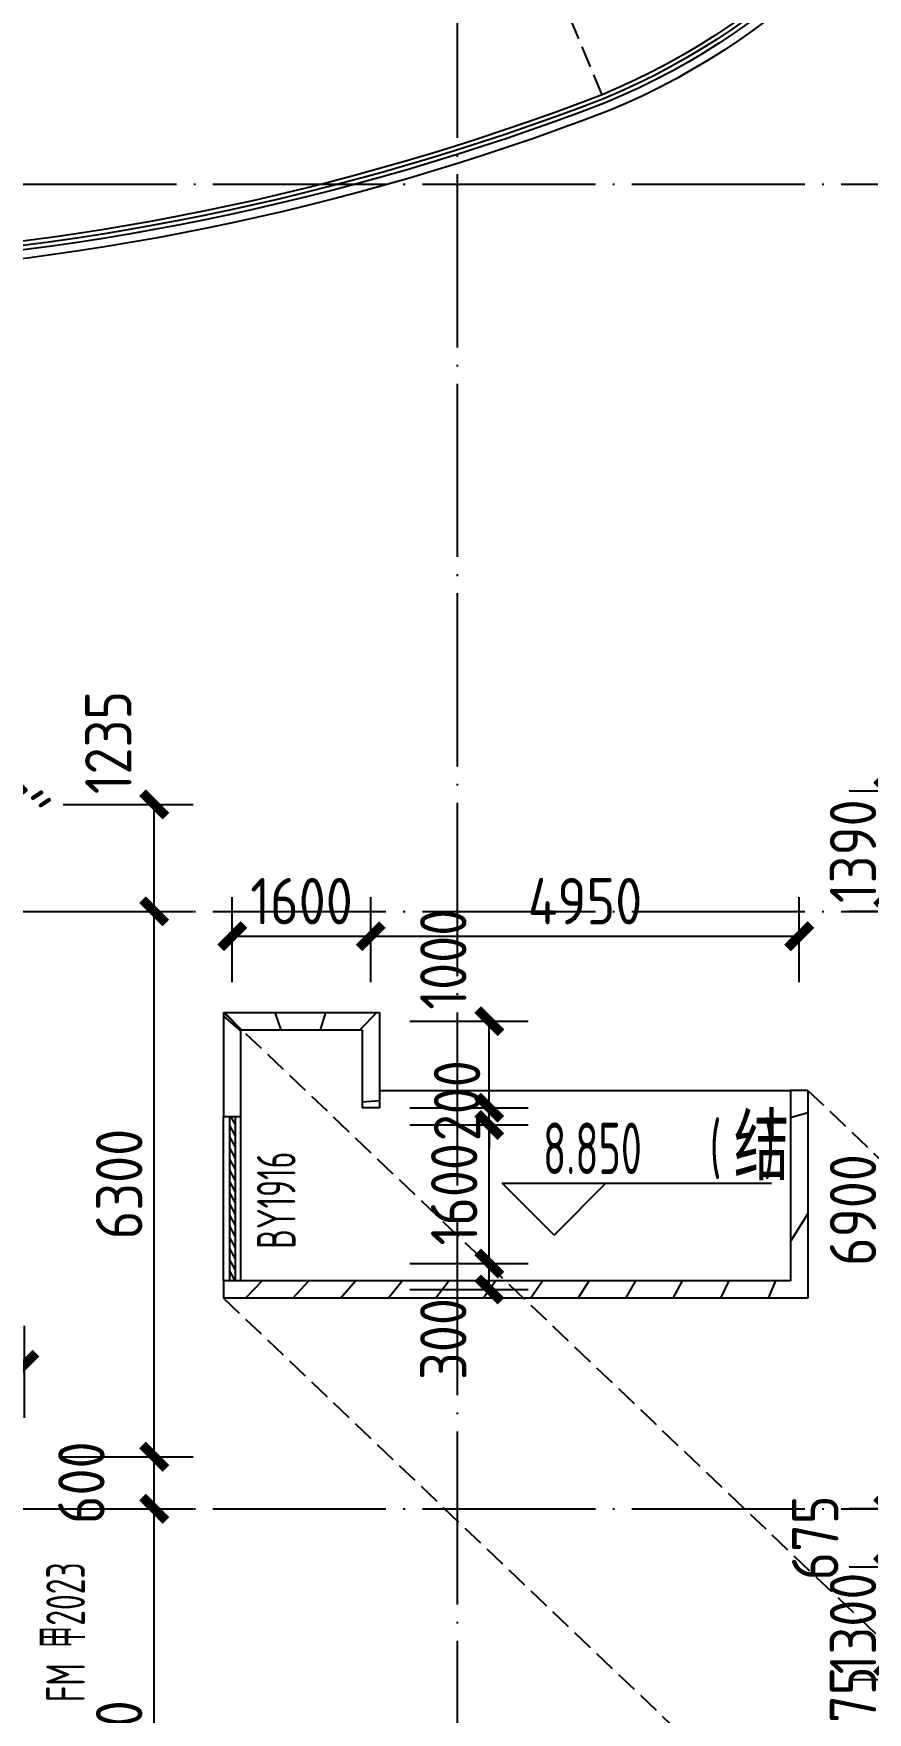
# Model space of a CAD drawing. Header units: inches. Extents: x 0 to 1813292486, y 0 to 3473589894.
# Drawn here: x 600568992 to 600578627, y 3473218165 to 3473237557 of the extents above; entities that cross this region are included whole.
import ezdxf

# ---------------------------------------------------------------- set-up
doc = ezdxf.new("R2010")
doc.units = ezdxf.units.IN
doc.header["$LTSCALE"] = 1000
doc.header["$MEASUREMENT"] = 0
for name, pattern in [('AX-MALL-GIRD-200$0$DOTE', [2.4200000000000004, 2, -0.2, 0.02, -0.2]), ('AX-MALL-WALL-P02-QT$0$DASH', [0.35, 0.25, -0.1]), ('AX-MALL-ZTKD-P02$0$DASH', [0.35, 0.25, -0.1])]:
    doc.linetypes.add(name, pattern=pattern)
for name, color, linetype in [('A-Anno-Note', 241, 'Continuous'), ('AX-MALL-DIM-P02$0$A-Anno-Dims', 3, 'Continuous'), ('AX-MALL-DIM-P02$0$A-Detl-Thin', 131, 'Continuous'), ('AX-MALL-GIRD-200$0$A-Grid', 222, 'AX-MALL-GIRD-200$0$DOTE'), ('AX-MALL-P02-200$0$A-Anno-Note', 241, 'Continuous'), ('AX-MALL-WALL-P02$0$A-Anno-Note', 241, 'Continuous'), ('AX-MALL-WALL-P02-QT$0$A-Detl-Patt', 8, 'Continuous'), ('AX-MALL-WALL-P02-QT$0$A-Detl-Thin', 131, 'Continuous'), ('AX-MALL-WALL-P02-QT$0$A-Hdrl', 31, 'Continuous'), ('AX-MALL-WALL-P02-QT$0$A-Wall', 2, 'Continuous'), ('AX-MALL-WALL-P02-QT$0$A-Wall-Patt', 13, 'Continuous'), ('AX-MALL-WALL-P02-QT$0$A-Wind', 4, 'Continuous'), ('AX-MALL-WORD-P02$0$A-Anno-Levl', 201, 'Continuous'), ('AX-MALL-WORD-P02$0$A-Anno-Note', 241, 'Continuous'), ('AX-MALL-WORD-P02$0$A-Wind-Iden', 11, 'Continuous'), ('AX-MALL-ZTKD-P02$0$A-Anno-Note', 241, 'Continuous'), ('AX-MALL-ZTKD-P02$0$A-Detl-Patt', 8, 'Continuous'), ('AX-MALL-ZTKD-P02$0$A-Detl-Thin', 131, 'Continuous')]:
    doc.layers.add(name, color=color, linetype=linetype)
doc.styles.add('AX-MALL-DIM-P02$0$_TCH_DIM_T3', font='gbenor.shx')
doc.styles.add('AX-MALL-WORD-P02$0$_TCH_DIM', font='gbenor.shx')
doc.styles.add('AX-MALL-WORD-P02$0$_TCH_WINDOW', font='gbenor.shx', dxfattribs={"bigfont": 'gbcbig.shx'})
doc.dimstyles.new('AX-MALL-DIM-P02$0$_TCH_ARCH&&180', dxfattribs={"dimtxt": 535.5, "dimasz": 270, "dimexe": 450, "dimexo": 450, "dimgap": 137.25, "dimtad": 1, "dimdec": 0, "dimzin": 0, "dimdsep": 46, "dimtxsty": 'AX-MALL-DIM-P02$0$_TCH_DIM_T3', "dimblk": 'AX-MALL-DIM-P02$0$_ArchTick', "dimcen": 0.09, "dimclrt": 7, "dimazin": 2, "dimtfac": 1, "dimtdec": 0, "dimtix": 1, "dimtmove": 2, "dimatfit": 3, "dimfxl": 500, "dimtolj": 1, "dimtzin": 0, "dimarcsym": 0})
doc.dimstyles.new('AX-MALL-DIM-P02$0$_TCH_ARROW&&180', dxfattribs={"dimtxt": 535.5, "dimasz": 540, "dimexe": 450, "dimexo": 450, "dimgap": 137.25, "dimtad": 1, "dimdec": 0, "dimzin": 0, "dimdsep": 46, "dimtxsty": 'AX-MALL-DIM-P02$0$_TCH_DIM_T3', "dimcen": 0.09, "dimclrt": 7, "dimaunit": 1, "dimadec": 3, "dimazin": 2, "dimtfac": 1, "dimtdec": 0, "dimtix": 1, "dimtmove": 2, "dimatfit": 3, "dimfxl": 500, "dimtolj": 1, "dimtzin": 0, "dimarcsym": 0})
pattern_1 = [(45, (0, 359.0227), (-353.55353201463, 353.55353201463), [])]

# ---------------------------------------------------------------- blocks, each defined once
blk = doc.blocks.new('AX-MALL-WORD-P02')
at = {"layer": 'AX-MALL-WORD-P02$0$A-Anno-Levl'}
for p, q in [((600382619.7284915, 3473084461.911799), (600382266.9313023, 3473085233.620386)), ((600382266.9313023, 3473085233.620386), (600385184.8025129, 3473084146.627742)), ((600382619.7284915, 3473084461.911799), (600383391.4370787, 3473084814.708989))]:
    blk.add_line(p, q, dxfattribs=at)
at = {"layer": 'AX-MALL-WORD-P02$0$A-Anno-Note', "style": 'AX-MALL-WORD-P02$0$_TCH_DIM', "width": 0.7}
for s, height, p in [('8.850', 595, (600382747.714405, 3473085167.9928)), ('(', 595, (600384552.546176, 3473084495.640007)), ('结', 675.177304964539, (600384812.7443181, 3473084398.708564)), (')', 595, (600385135.1425167, 3473084278.605775))]:
    blk.add_text(s, height=height, rotation=339.5681613331429, dxfattribs=at).set_placement(p)
at = {"layer": 'AX-MALL-WORD-P02$0$A-Wind-Iden', "style": 'AX-MALL-WORD-P02$0$_TCH_WINDOW', "width": 0.7}
for s, height, rotation, p in [('BY1916', 446.25, 69.56816118547155, (600379766.7672582, 3473085358.399152)), ('2023', 446.25, 69.56816112945486, (600375965.5832996, 3473082127.628784)), ('甲', 506.3829787234042, 69.56816112945486, (600375875.506207, 3473081885.830135)), ('FM', 446.25, 69.56816112945486, (600375657.4104586, 3473081300.384316))]:
    blk.add_text(s, height=height, rotation=rotation, dxfattribs=at).set_placement(p)
blk = doc.blocks.new('AX-MALL-GIRD-200')
at = {"layer": 'AX-MALL-GIRD-200$0$A-Grid'}
for p, q in [((600409503.1075954, 3473159833.540385), (600370773.5686462, 3473055869.813304)), ((600226689.7942976, 3473155506.95292), (600584585.7983962, 3473022180.189638)), ((600223757.4145118, 3473147635.412487), (600581653.41861, 3473014308.649205)), ((600221348.6739725, 3473141169.504273), (600579244.6780716, 3473007842.740992))]:
    blk.add_line(p, q, dxfattribs=at)
blk = doc.blocks.new('AX-MALL-WALL-P02-QT$0$tj')
at = {"layer": 'AX-MALL-WALL-P02-QT$0$A-Detl-Patt'}
h = blk.add_hatch(dxfattribs=at)
h.set_pattern_fill('STEEL', color=256, scale=100.0000000000001, angle=50.43183869082386)
h.set_pattern_definition([(75.00000000004839, (-14278.19445574284, 156289.8254051208), (-153.3407249234246, 41.08752340989569), []), (75.00000000004839, (-14317.88195610046, 156358.5661673546), (-153.3407249234246, 41.08752340989569), [])])
edge = h.paths.add_edge_path()
edge.add_line((88101.273016572, 47666.64152574539), (87883.93542659283, 47459.84604215622))
edge.add_line((87883.93542659283, 47459.84604215622), (91571.54751467705, 43584.64122533798))
edge.add_arc((262949.389629302, 558937.705083496), 543101.4133620498, 251.6057364187558, 260.0288666978238)
edge.add_arc((172180.8466627672, -2862.146247219684), 27099.9982179492, 64.7128659603706, 96.9316049602786, ccw=False)
edge.add_arc((262948.9730309481, 558936.3205539446), 543099.9677998082, 261.6155114784545, 271.7251478115656)
edge.add_line((279298.9759148359, 16082.51663446426), (279298.9759315252, 16382.65274763107))
edge.add_arc((262948.9742454757, 558936.3204835369), 542799.9676941936, 261.62020364125146, 271.7261014454634, ccw=False)
edge.add_arc((172180.8456921196, -2862.14609140989), 27400.00151046549, 64.80631838577902, 96.83815911678944)
edge.add_arc((262949.394896181, 558937.7037490648), 542801.4137571028, 251.6136389015772, 260.02417327084333, ccw=False)
edge.add_line((91737.26096642017, 43845.69257831573), (88101.273016572, 47666.64152574539))
blk = doc.blocks.new('AX-MALL-WALL-P02-QT$0$$WINLIB2D$00000039')
at = {"color": 0}
for points in [[(-0.4999999999983409, 0.5000000000445652), (-0.4999999999999964, -0.4999999999999716)], [(0.5000000000016591, 0.4999999999536158), (-0.4999999999983409, 0.5000000000445652)], [(0.4999999999983338, -0.5000000000463842), (0.4999999999999609, 0.4999999999999432)], [(-0.499999999999428, 0.1666666667124446), (0.500000000000572, 0.1666666666205998)], [(-0.3838834764901549, -0.166666666632409), (-0.4479860405916831, 0.1666666667079113)], [(-0.3158924398378069, -0.166666666637866), (-0.3799950039392748, 0.1666666667006353)], [(-0.2479014031851996, -0.166666666645142), (-0.3120039672867243, 0.1666666666951784)], [(-0.1799103665328481, -0.1666666666505989), (-0.2440129306343159, 0.1666666666887977)], [(-0.1119193298802692, -0.1666666666569512), (-0.1760218939817904, 0.1666666666824455)], [(-0.04392829322788927, -0.1666666666633319), (-0.1080308573293216, 0.1666666666760648)], [(0.02406274342471804, -0.1666666666696841), (-0.04003982067680312, 0.1666666666697125)], [(0.09205378007703402, -0.1666666666751411), (0.02795121597557682, 0.1666666666642556)], [(0.1600448167296129, -0.1666666666815217), (0.0959422526280953, 0.1666666666578749)], [(0.2280358533819644, -0.166666666687874), (0.163933289280525, 0.1666666666505989)], [(0.2960268900345753, -0.1666666666942547), (0.231924325933047, 0.1666666666460657)], [(0.3640179266869801, -0.1666666667006069), (0.2999153625854838, 0.166666666639685)], [(0.4320089633395341, -0.1666666667060639), (0.3679063992380058, 0.166666666632409)], [(0.4999999999916831, -0.1666666667115209), (0.4358974358904746, 0.1666666666260568)], [(-0.4518745131427302, -0.1666666666260284), (-0.5000000000072298, 0.08358586507802102)], [(-0.500000000000572, -0.1666666666214951), (0.499999999999428, -0.1666666667124446)], [(0.4999999999983338, -0.5000000000463842), (-0.5000000000016662, -0.4999999999554348)]]:
    blk.add_lwpolyline(points, dxfattribs=at)
blk = doc.blocks.new('AX-MALL-WALL-P02-QT')
at = {"layer": 'AX-MALL-WALL-P02-QT$0$A-Wall-Patt'}
h = blk.add_hatch(dxfattribs=at)
h.set_pattern_fill('普通砖', color=256, scale=200, style=0)
h.set_pattern_definition(pattern_1)
h.paths.add_polyline_path([(600379941.1782522, 3473088206.255819), (600379522.266854, 3473087081.750042), (600379709.6844835, 3473087011.931476), (600380058.7773154, 3473087949.019623)])
h = blk.add_hatch(dxfattribs=at)
h.set_pattern_fill('普通砖', color=256, scale=200, style=0)
h.set_pattern_definition(pattern_1)
h.paths.add_polyline_path([(600379941.1782522, 3473088206.255819), (600380058.7773154, 3473087949.019623), (600381370.700721, 3473087460.28966), (600381627.9369166, 3473087577.888722)])
h = blk.add_hatch(dxfattribs=at)
h.set_pattern_fill('普通砖', color=256, scale=200, style=0)
h.set_pattern_definition(pattern_1)
h.paths.add_polyline_path([(600381627.9369166, 3473087577.888722), (600381370.700721, 3473087460.28966), (600381056.5171716, 3473086616.910325), (600381243.9348009, 3473086547.091759)])
h = blk.add_hatch(dxfattribs=at)
h.set_pattern_fill('普通砖', color=256, scale=200, style=0)
h.set_pattern_definition(pattern_1)
h.paths.add_polyline_path([(600379046.408104, 3473085231.463998), (600378858.9904741, 3473085301.282563), (600378789.1719081, 3473085113.864935)])
h = blk.add_hatch(dxfattribs=at)
h.set_pattern_fill('普通砖', color=256, scale=200, style=0)
h.set_pattern_definition(pattern_1)
h.paths.add_polyline_path([(600385114.5168982, 3473082757.488322), (600384996.9178352, 3473083014.724518), (600379046.408104, 3473085231.463998), (600378789.1719081, 3473085113.864935)])
h = blk.add_hatch(dxfattribs=at)
h.set_pattern_fill('普通砖', color=256, scale=200, style=0)
h.set_pattern_definition(pattern_1)
h.paths.add_polyline_path([(600385764.9220666, 3473085076.318445), (600384996.9178352, 3473083014.724518), (600385114.5168982, 3473082757.488322), (600385952.3396958, 3473085006.499879)])
at = {"layer": 'AX-MALL-WALL-P02-QT$0$A-Detl-Patt', "linetype": 'AX-MALL-WALL-P02-QT$0$DASH'}
for p, q in [((600379941.1782522, 3473088206.255819), (600386499.3772025, 3473074737.198135)), ((600378789.1719077, 3473085113.864935), (600385347.370858, 3473071644.807251)), ((600385952.3396957, 3473085006.499878), (600392510.538646, 3473071537.442194))]:
    blk.add_line(p, q, dxfattribs=at)
at = {"layer": 'AX-MALL-WALL-P02-QT$0$A-Detl-Thin'}
blk.add_line((600381313.7533685, 3473086734.509389), (600385764.9220641, 3473085076.318439), dxfattribs=at)
for points in [[(600369767.7318531, 3473102371.49379), (600367964.6814833, 3473103846.550219, -0.6024453027257787), (600370692.3427091, 3473115918.761879, -0.07717438678337105), (600387830.6479943, 3473117813.75493, -0.001719402908282986), (600387832.0219703, 3473117813.689812, -0.2492662085788735), (600394954.7520286, 3473113550.177399, -0.3165253542967977), (600393734.6337806, 3473099332.46014, -0.2124222314922861), (600387741.7898631, 3473096411.883018, -0.1667646970596117)], [(600369891.6548932, 3473102528.514149), (600368093.1062446, 3473103999.887767, -0.6023313618622366), (600370744.5606759, 3473115725.698977, -0.07717438678380464), (600387821.8667945, 3473117613.947797, -0.249214691975866), (600394782.6373634, 3473113448.297965, -0.3164939084309711), (600393581.4983156, 3473099461.105114, -0.2123272628802379), (600387737.7273809, 3473096611.863425, -0.1667159817688597)]]:
    blk.add_lwpolyline(points, format="xyb", close=True, dxfattribs=at)
at = {"layer": 'AX-MALL-WALL-P02-QT$0$A-Hdrl', "ltscale": 10}
for points in [[(600369829.6945316, 3473102450.003022), (600368028.8906273, 3473103923.221641, -0.6023889500779563), (600370718.4516927, 3473115822.230427, -0.0771743867829834), (600387826.2573948, 3473117713.851364, -0.2492311212833846), (600394868.5304997, 3473113499.509852, -0.003901151414221568), (600394868.9284191, 3473113498.838733, -0.3164994201084477), (600393658.0660437, 3473099396.782622, -0.2123638829802201), (600387740.1133784, 3473096511.885527, -0.1667435457491845)], [(600369860.6750095, 3473102489.258342), (600368060.9976183, 3473103961.555373, -0.6023603132695018), (600370731.5061842, 3473115773.964703, -0.07717438678312605), (600387824.0620944, 3473117663.89958, -0.2492311212932959), (600394825.7223529, 3473113473.674555, -0.3164994201064225), (600393619.7821817, 3473099428.943871, -0.2123628137701481), (600387738.3930068, 3473096561.855932, -0.1667251143197027)]]:
    blk.add_lwpolyline(points, format="xyb", close=True, dxfattribs=at)
at = {"layer": 'AX-MALL-WALL-P02-QT$0$A-Wall'}
for p, q in [((600379941.1782522, 3473088206.255819), (600379522.266854, 3473087081.750042)), ((600379941.1782522, 3473088206.255819), (600381627.9369166, 3473087577.888722)), ((600379709.6844835, 3473087011.931476), (600380058.7773154, 3473087949.019623)), ((600380058.7773154, 3473087949.019623), (600381370.700721, 3473087460.28966)), ((600381627.9369166, 3473087577.888722), (600381243.9348009, 3473086547.091759)), ((600381370.700721, 3473087460.28966), (600381056.5171716, 3473086616.910325)), ((600379522.266854, 3473087081.750042), (600379709.6844835, 3473087011.931476)), ((600381243.9348009, 3473086547.091759), (600381056.5171716, 3473086616.910325)), ((600378858.9904741, 3473085301.282563), (600378789.1719081, 3473085113.864935)), ((600379046.408104, 3473085231.463998), (600378858.9904741, 3473085301.282563)), ((600384996.9178352, 3473083014.724518), (600379046.408104, 3473085231.463998)), ((600385114.5168982, 3473082757.488322), (600378789.1719081, 3473085113.864935)), ((600385764.9220666, 3473085076.318445), (600384996.9178352, 3473083014.724518)), ((600385952.3396958, 3473085006.499879), (600385114.5168982, 3473082757.488322)), ((600385952.3396958, 3473085006.499879), (600385764.9220666, 3473085076.318445))]:
    blk.add_line(p, q, dxfattribs=at)
at = {"layer": 'AX-MALL-WALL-P02-QT$0$A-Detl-Thin', "rotation": 339.5681613091762}
blk.add_blockref('AX-MALL-WALL-P02-QT$0$tj', (600144118.6961328, 3473128496.287411), dxfattribs=at)
at = {"layer": 'AX-MALL-WALL-P02-QT$0$A-Wind'}
blk.add_blockref('AX-MALL-GIRD-200', (0, 0), dxfattribs=at)
at = {"layer": 'AX-MALL-WALL-P02-QT$0$A-Wind', "xscale": -1900, "yscale": 200, "zscale": 200, "rotation": 69.56816131511542}
blk.add_blockref('AX-MALL-WALL-P02-QT$0$$WINLIB2D$00000039', (600379284.3374789, 3473086156.607019), dxfattribs=at)
blk = doc.blocks.new('AX-MALL-WALL-P02')
at = {"layer": 'AX-MALL-WALL-P02$0$A-Anno-Note'}
blk.add_blockref('AX-MALL-WORD-P02', (0, 0), dxfattribs=at)
blk.add_blockref('AX-MALL-WALL-P02-QT', (0, 0), dxfattribs=at)
blk = doc.blocks.new('AX-MALL-ZTKD-P02')
at = {"layer": 'AX-MALL-ZTKD-P02$0$A-Detl-Patt', "linetype": 'AX-MALL-ZTKD-P02$0$DASH'}
blk.add_line((600387737.7273817, 3473096611.863425), (600387456.0796936, 3473104606.904046), dxfattribs=at)
at = {"layer": 'AX-MALL-ZTKD-P02$0$A-Detl-Thin'}
blk.add_lwpolyline([(600369891.6548935, 3473102528.51415), (600368093.1062449, 3473103999.887768, -0.6023313618622366), (600370744.5606762, 3473115725.698978, -0.07717438678380464), (600387821.8667948, 3473117613.947798, -0.249214691975866), (600394782.6373638, 3473113448.297966, -0.3164939084309711), (600393581.4983159, 3473099461.105114, -0.2123272628802379), (600387737.7273812, 3473096611.863425, -0.1667159817688597)], format="xyb", close=True, dxfattribs=at)
at = {"layer": 'AX-MALL-ZTKD-P02$0$A-Anno-Note'}
blk.add_blockref('AX-MALL-GIRD-200', (0, 0), dxfattribs=at)
blk = doc.blocks.new('AX-MALL-DIM-P02$0$_ArchTick')
at = {"color": 0, "linetype": 'ByBlock', "const_width": 0.4}
blk.add_lwpolyline([(-0.5, -0.5), (0.5, 0.5)], dxfattribs=at)
blk = doc.blocks.new('*D664')
at = {"layer": 'AX-MALL-DIM-P02$0$A-Anno-Dims', "color": 0, "lineweight": -2, "transparency": 16777216}
for p, q in [((600374087.4601552, 3473085390.317967), (600374458.042464, 3473086385.011086)), ((600374300.9395459, 3473085963.325571), (600376362.5124943, 3473085195.267113)), ((600376149.0331037, 3473084622.259509), (600376519.6154125, 3473085616.952628))]:
    blk.add_line(p, q, dxfattribs=at)
at = {"layer": 'AX-MALL-DIM-P02$0$A-Anno-Dims', "color": 0, "lineweight": -2, "transparency": 16777216, "xscale": 270, "yscale": 270, "zscale": 270}
for p, rotation in [((600374300.9395459, 3473085963.325571), 159.5666471743845), ((600376362.5124943, 3473085195.267113), 339.5666471743845)]:
    blk.add_blockref('AX-MALL-DIM-P02$0$_ArchTick', p, dxfattribs=dict(at, rotation=rotation))
at = {"layer": 'AX-MALL-DIM-P02$0$A-Anno-Dims', "color": 7, "transparency": 16777216, "insert": (600375473.1186461, 3473085958.813305), "char_height": 535.5, "attachment_point": 5, "rotation": 339.5666471743845, "style": 'AX-MALL-DIM-P02$0$_TCH_DIM_T3'}
blk.add_mtext('\\A1;2200', dxfattribs=at)
blk = doc.blocks.new('*D743')
at = {"layer": 'AX-MALL-DIM-P02$0$A-Anno-Dims', "color": 0, "lineweight": -2, "transparency": 16777216}
for p, q in [((600379043.988524, 3473091104.316331), (600380450.0722742, 3473090580.508875)), ((600379597.3193884, 3473089580.475104), (600380028.3826082, 3473090737.60065)), ((600378612.9253043, 3473089947.190785), (600380019.0090544, 3473089423.383329))]:
    blk.add_line(p, q, dxfattribs=at)
at = {"layer": 'AX-MALL-DIM-P02$0$A-Anno-Dims', "color": 0, "lineweight": -2, "transparency": 16777216, "xscale": 270, "yscale": 270, "zscale": 270}
for p, rotation in [((600380028.3826082, 3473090737.60065), 69.56816130241067), ((600379597.3193884, 3473089580.475104), 249.5681613024107)]:
    blk.add_blockref('AX-MALL-DIM-P02$0$_ArchTick', p, dxfattribs=dict(at, rotation=rotation))
at = {"layer": 'AX-MALL-DIM-P02$0$A-Anno-Dims', "color": 7, "transparency": 16777216, "insert": (600379780.3029035, 3473091592.752697), "char_height": 535.5, "attachment_point": 5, "rotation": 69.56816130241069, "style": 'AX-MALL-DIM-P02$0$_TCH_DIM_T3'}
blk.add_mtext('\\A1;1235', dxfattribs=at)
blk = doc.blocks.new('*D744')
at = {"layer": 'AX-MALL-DIM-P02$0$A-Anno-Dims', "color": 0, "lineweight": -2, "transparency": 16777216}
for p, q in [((600378612.925304, 3473089947.190785), (600380019.0090545, 3473089423.383329)), ((600377398.0146197, 3473083676.766284), (600379597.3193885, 3473089580.475104)), ((600376413.6205355, 3473084043.481965), (600377819.7042857, 3473083519.674509))]:
    blk.add_line(p, q, dxfattribs=at)
at = {"layer": 'AX-MALL-DIM-P02$0$A-Anno-Dims', "color": 0, "lineweight": -2, "transparency": 16777216, "xscale": 270, "yscale": 270, "zscale": 270}
for p, rotation in [((600379597.3193885, 3473089580.475104), 69.5681613040002), ((600377398.0146197, 3473083676.766284), 249.5681613040002)]:
    blk.add_blockref('AX-MALL-DIM-P02$0$_ArchTick', p, dxfattribs=dict(at, rotation=rotation))
at = {"layer": 'AX-MALL-DIM-P02$0$A-Anno-Dims', "color": 7, "transparency": 16777216, "insert": (600378118.146304, 3473086770.003291), "char_height": 535.5, "attachment_point": 5, "rotation": 69.56816130400021, "style": 'AX-MALL-DIM-P02$0$_TCH_DIM_T3'}
blk.add_mtext('\\A1;6300', dxfattribs=at)
blk = doc.blocks.new('*D745')
at = {"layer": 'AX-MALL-DIM-P02$0$A-Anno-Dims', "color": 0, "lineweight": -2, "transparency": 16777216}
for p, q in [((600376413.6205351, 3473084043.481965), (600377819.7042856, 3473083519.674509)), ((600377188.5788493, 3473083114.566891), (600377398.0146196, 3473083676.766284)), ((600376204.184765, 3473083481.282572), (600377610.2685153, 3473082957.475116))]:
    blk.add_line(p, q, dxfattribs=at)
at = {"layer": 'AX-MALL-DIM-P02$0$A-Anno-Dims', "color": 0, "lineweight": -2, "transparency": 16777216, "xscale": 270, "yscale": 270, "zscale": 270}
for p, rotation in [((600377398.0146196, 3473083676.766284), 69.56816130391455), ((600377188.5788493, 3473083114.566891), 249.5681613039146)]:
    blk.add_blockref('AX-MALL-DIM-P02$0$_ArchTick', p, dxfattribs=dict(at, rotation=rotation))
at = {"layer": 'AX-MALL-DIM-P02$0$A-Anno-Dims', "color": 7, "transparency": 16777216, "insert": (600376504.7370589, 3473083689.428205), "char_height": 535.5, "attachment_point": 5, "rotation": 69.56816130391455, "style": 'AX-MALL-DIM-P02$0$_TCH_DIM_T3'}
blk.add_mtext('\\A1;600', dxfattribs=at)
blk = doc.blocks.new('*D746')
at = {"layer": 'AX-MALL-DIM-P02$0$A-Anno-Dims', "color": 0, "lineweight": -2, "transparency": 16777216}
for p, q in [((600376204.184765, 3473083481.282573), (600377610.2685152, 3473082957.475117)), ((600375198.7497089, 3473077773.164457), (600377188.5788491, 3473083114.566891)), ((600374214.3556248, 3473078139.880139), (600375620.439375, 3473077616.072683))]:
    blk.add_line(p, q, dxfattribs=at)
at = {"layer": 'AX-MALL-DIM-P02$0$A-Anno-Dims', "color": 0, "lineweight": -2, "transparency": 16777216, "xscale": 270, "yscale": 270, "zscale": 270}
for p, rotation in [((600377188.5788491, 3473083114.566891), 69.56816130342949), ((600375198.7497089, 3473077773.164457), 249.5681613034295)]:
    blk.add_blockref('AX-MALL-DIM-P02$0$_ArchTick', p, dxfattribs=dict(at, rotation=rotation))
at = {"layer": 'AX-MALL-DIM-P02$0$A-Anno-Dims', "color": 7, "transparency": 16777216, "insert": (600375814.14358, 3473080585.248271), "char_height": 535.5, "attachment_point": 5, "rotation": 69.56816130342949, "style": 'AX-MALL-DIM-P02$0$_TCH_DIM_T3'}
blk.add_mtext('\\A1;5700', dxfattribs=at)
blk = doc.blocks.new('*D747')
at = {"layer": 'AX-MALL-DIM-P02$0$A-Anno-Dims', "color": 0, "lineweight": -2, "transparency": 16777216}
for p, q in [((600377504.122431, 3473092673.154707), (600377514.9208155, 3473092706.51679)), ((600378091.4099388, 3473091459.179808), (600378124.2699971, 3473091446.938471))]:
    blk.add_line(p, q, dxfattribs=at)
blk.add_arc((600377216.6666358, 3473091785.047354), 518.5357391834259, 42.32619339458707, 9.30663467906049, dxfattribs=at)
at = {"layer": 'AX-MALL-DIM-P02$0$A-Anno-Dims', "color": 0, "transparency": 16777216}
for points in [[(600377660.1301007, 3473091810.2322), (600377796.6236734, 3473091927.575732), (600377376.3462894, 3473092278.384684)], [(600377688.3944526, 3473092151.295044), (600377511.6699705, 3473092117.112338), (600377702.5803306, 3473091604.030245)]]:
    blk.add_solid(points, dxfattribs=at)
at = {"layer": 'AX-MALL-DIM-P02$0$A-Anno-Dims', "color": 7, "transparency": 16777216, "insert": (600378048.0280137, 3473092187.237013), "char_height": 535.5, "attachment_point": 5, "rotation": 295.8164140767933, "style": 'AX-MALL-DIM-P02$0$_TCH_DIM_T3'}
blk.add_mtext('\\A1;92°29\'47"', dxfattribs=at)
blk = doc.blocks.new('*D1458')
at = {"layer": 'AX-MALL-DIM-P02$0$A-Anno-Dims', "color": 0, "lineweight": -2, "transparency": 16777216}
for p, q in [((600384603.1158215, 3473077524.525309), (600383786.9481642, 3473077828.57171)), ((600383973.0001695, 3473077038.945437), (600384208.6378303, 3473077671.479936)), ((600384367.4781606, 3473076891.990811), (600383551.3105035, 3473077196.037212))]:
    blk.add_line(p, q, dxfattribs=at)
at = {"layer": 'AX-MALL-DIM-P02$0$A-Anno-Dims', "color": 0, "lineweight": -2, "transparency": 16777216, "xscale": 270, "yscale": 270, "zscale": 270}
for p, rotation in [((600384208.6378303, 3473077671.479936), 69.56816132555548), ((600383973.0001695, 3473077038.945437), 249.5681613255555)]:
    blk.add_blockref('AX-MALL-DIM-P02$0$_ArchTick', p, dxfattribs=dict(at, rotation=rotation))
at = {"layer": 'AX-MALL-DIM-P02$0$A-Anno-Dims', "color": 7, "transparency": 16777216, "insert": (600383302.2593246, 3473077648.974305), "char_height": 535.5, "attachment_point": 5, "rotation": 69.56816132555548, "style": 'AX-MALL-DIM-P02$0$_TCH_DIM_T3'}
blk.add_mtext('\\A1;675', dxfattribs=at)
blk = doc.blocks.new('*D1459')
at = {"layer": 'AX-MALL-DIM-P02$0$A-Anno-Dims', "color": 0, "lineweight": -2, "transparency": 16777216}
for p, q in [((600384838.7534823, 3473078157.059808), (600384022.5858252, 3473078461.106209)), ((600384444.2754912, 3473078304.014435), (600384538.5305557, 3473078557.028234)), ((600384208.6378307, 3473077671.479937), (600384444.2754912, 3473078304.014435)), ((600384603.1158218, 3473077524.525311), (600383786.9481647, 3473077828.571711)), ((600384208.6378307, 3473077671.479937), (600384114.3827662, 3473077418.466137))]:
    blk.add_line(p, q, dxfattribs=at)
at = {"layer": 'AX-MALL-DIM-P02$0$A-Anno-Dims', "color": 0, "lineweight": -2, "transparency": 16777216, "xscale": 270, "yscale": 270, "zscale": 270}
for p, rotation in [((600384444.2754912, 3473078304.014435), 249.5681613209081), ((600384208.6378307, 3473077671.479937), 69.56816132090812)]:
    blk.add_blockref('AX-MALL-DIM-P02$0$_ArchTick', p, dxfattribs=dict(at, rotation=rotation))
at = {"layer": 'AX-MALL-DIM-P02$0$A-Anno-Dims', "color": 7, "transparency": 16777216, "insert": (600383946.9359616, 3473078129.129783), "char_height": 535.5, "attachment_point": 5, "rotation": 69.56816132090808, "style": 'AX-MALL-DIM-P02$0$_TCH_DIM_T3'}
blk.add_mtext('\\A1;675', dxfattribs=at)
blk = doc.blocks.new('*D1460')
at = {"layer": 'AX-MALL-DIM-P02$0$A-Anno-Dims', "color": 0, "lineweight": -2, "transparency": 16777216}
for p, q in [((600384898.0961714, 3473079522.229022), (600384992.3512359, 3473079775.242822)), ((600385292.5741624, 3473079375.274395), (600384476.4065052, 3473079679.320796)), ((600384444.2754915, 3473078304.014434), (600384898.0961714, 3473079522.229022)), ((600384838.7534823, 3473078157.059807), (600384022.5858253, 3473078461.106208)), ((600384444.2754915, 3473078304.014434), (600384350.020427, 3473078051.000634))]:
    blk.add_line(p, q, dxfattribs=at)
at = {"layer": 'AX-MALL-DIM-P02$0$A-Anno-Dims', "color": 0, "lineweight": -2, "transparency": 16777216, "xscale": 270, "yscale": 270, "zscale": 270}
for p, rotation in [((600384898.0961714, 3473079522.229022), 249.5681613167213), ((600384444.2754915, 3473078304.014434), 69.56816131672122)]:
    blk.add_blockref('AX-MALL-DIM-P02$0$_ArchTick', p, dxfattribs=dict(at, rotation=rotation))
at = {"layer": 'AX-MALL-DIM-P02$0$A-Anno-Dims', "color": 7, "transparency": 16777216, "insert": (600384291.6651318, 3473079054.504324), "char_height": 535.5, "attachment_point": 5, "rotation": 69.56816131672123, "style": 'AX-MALL-DIM-P02$0$_TCH_DIM_T3'}
blk.add_mtext('\\A1;1300', dxfattribs=at)
blk = doc.blocks.new('*D1461')
at = {"layer": 'AX-MALL-DIM-P02$0$A-Anno-Dims', "color": 0, "lineweight": -2, "transparency": 16777216}
for p, q in [((600385528.2118249, 3473080007.808898), (600384712.0441676, 3473080311.855299)), ((600384898.0961714, 3473079522.229023), (600385133.7338338, 3473080154.763525)), ((600385292.5741625, 3473079375.274396), (600384476.4065052, 3473079679.320796))]:
    blk.add_line(p, q, dxfattribs=at)
at = {"layer": 'AX-MALL-DIM-P02$0$A-Anno-Dims', "color": 0, "lineweight": -2, "transparency": 16777216, "xscale": 270, "yscale": 270, "zscale": 270}
for p, rotation in [((600385133.7338338, 3473080154.763525), 69.5681613389354), ((600384898.0961714, 3473079522.229023), 249.5681613389354)]:
    blk.add_blockref('AX-MALL-DIM-P02$0$_ArchTick', p, dxfattribs=dict(at, rotation=rotation))
at = {"layer": 'AX-MALL-DIM-P02$0$A-Anno-Dims', "color": 7, "transparency": 16777216, "insert": (600384227.3553276, 3473080132.257891), "char_height": 535.5, "attachment_point": 5, "rotation": 69.56816133893541, "style": 'AX-MALL-DIM-P02$0$_TCH_DIM_T3'}
blk.add_mtext('\\A1;675', dxfattribs=at)
blk = doc.blocks.new('*D1462')
at = {"layer": 'AX-MALL-DIM-P02$0$A-Anno-Dims', "color": 0, "lineweight": -2, "transparency": 16777216}
for p, q in [((600387936.9523611, 3473086473.717109), (600387120.7847039, 3473086777.76351)), ((600385133.7338338, 3473080154.763525), (600387542.47437, 3473086620.671735)), ((600385528.211825, 3473080007.808898), (600384712.0441676, 3473080311.855299))]:
    blk.add_line(p, q, dxfattribs=at)
at = {"layer": 'AX-MALL-DIM-P02$0$A-Anno-Dims', "color": 0, "lineweight": -2, "transparency": 16777216, "xscale": 270, "yscale": 270, "zscale": 270}
for p, rotation in [((600387542.47437, 3473086620.671735), 69.56816132027173), ((600385133.7338338, 3473080154.763525), 249.5681613202717)]:
    blk.add_blockref('AX-MALL-DIM-P02$0$_ArchTick', p, dxfattribs=dict(at, rotation=rotation))
at = {"layer": 'AX-MALL-DIM-P02$0$A-Anno-Dims', "color": 7, "transparency": 16777216, "insert": (600385958.5834025, 3473083529.100226), "char_height": 535.5, "attachment_point": 5, "rotation": 69.56816132027173, "style": 'AX-MALL-DIM-P02$0$_TCH_DIM_T3'}
blk.add_mtext('\\A1;6900', dxfattribs=at)
blk = doc.blocks.new('*D1463')
at = {"layer": 'AX-MALL-DIM-P02$0$A-Anno-Dims', "color": 0, "lineweight": -2, "transparency": 16777216}
for p, q in [((600388027.5863659, 3473087922.88324), (600388121.8414307, 3473088175.897039)), ((600387542.4743698, 3473086620.671735), (600388027.5863659, 3473087922.88324)), ((600388422.0643573, 3473087775.928613), (600387605.8966999, 3473088079.975014)), ((600387936.9523611, 3473086473.717108), (600387120.7847037, 3473086777.763509)), ((600387542.4743698, 3473086620.671735), (600387448.2193053, 3473086367.657935))]:
    blk.add_line(p, q, dxfattribs=at)
at = {"layer": 'AX-MALL-DIM-P02$0$A-Anno-Dims', "color": 0, "lineweight": -2, "transparency": 16777216, "xscale": 270, "yscale": 270, "zscale": 270}
for p, rotation in [((600388027.5863659, 3473087922.88324), 249.5681613211976), ((600387542.4743698, 3473086620.671735), 69.56816132119756)]:
    blk.add_blockref('AX-MALL-DIM-P02$0$_ArchTick', p, dxfattribs=dict(at, rotation=rotation))
at = {"layer": 'AX-MALL-DIM-P02$0$A-Anno-Dims', "color": 7, "transparency": 16777216, "insert": (600387405.5096681, 3473087413.160085), "char_height": 535.5, "attachment_point": 5, "rotation": 69.5681613211976, "style": 'AX-MALL-DIM-P02$0$_TCH_DIM_T3'}
blk.add_mtext('\\A1;1390', dxfattribs=at)
blk = doc.blocks.new('*D1570')
at = {"layer": 'AX-MALL-DIM-P02$0$A-Anno-Dims', "color": 0, "lineweight": -2, "transparency": 16777216}
for p, q in [((600380157.0695579, 3473088499.327388), (600380499.3225591, 3473089418.055021)), ((600380342.2307849, 3473088996.365355), (600381841.5718203, 3473088437.816824)), ((600381656.4105933, 3473087940.778857), (600381998.6635945, 3473088859.50649))]:
    blk.add_line(p, q, dxfattribs=at)
at = {"layer": 'AX-MALL-DIM-P02$0$A-Anno-Dims', "color": 0, "lineweight": -2, "transparency": 16777216, "xscale": 270, "yscale": 270, "zscale": 270}
for p, rotation in [((600380342.2307849, 3473088996.365355), 159.568161319639), ((600381841.5718203, 3473088437.816824), 339.568161319639)]:
    blk.add_blockref('AX-MALL-DIM-P02$0$_ArchTick', p, dxfattribs=dict(at, rotation=rotation))
at = {"layer": 'AX-MALL-DIM-P02$0$A-Anno-Dims', "color": 7, "transparency": 16777216, "insert": (600381233.2838993, 3473089096.611789), "char_height": 535.5, "attachment_point": 5, "rotation": 339.568161319639, "style": 'AX-MALL-DIM-P02$0$_TCH_DIM_T3'}
blk.add_mtext('\\A1;1600', dxfattribs=at)
blk = doc.blocks.new('*D1571')
at = {"layer": 'AX-MALL-DIM-P02$0$A-Anno-Dims', "color": 0, "lineweight": -2, "transparency": 16777216}
for p, q in [((600381656.4105935, 3473087940.778858), (600381998.6635947, 3473088859.50649)), ((600381841.5718205, 3473088437.816824), (600386480.1581458, 3473086709.807309)), ((600386294.9969186, 3473086212.769342), (600386637.24992, 3473087131.496975))]:
    blk.add_line(p, q, dxfattribs=at)
at = {"layer": 'AX-MALL-DIM-P02$0$A-Anno-Dims', "color": 0, "lineweight": -2, "transparency": 16777216, "xscale": 270, "yscale": 270, "zscale": 270}
for p, rotation in [((600381841.5718205, 3473088437.816824), 159.5681613214302), ((600386480.1581458, 3473086709.807309), 339.5681613214302)]:
    blk.add_blockref('AX-MALL-DIM-P02$0$_ArchTick', p, dxfattribs=dict(at, rotation=rotation))
at = {"layer": 'AX-MALL-DIM-P02$0$A-Anno-Dims', "color": 7, "transparency": 16777216, "insert": (600384302.2475798, 3473087953.332766), "char_height": 535.5, "attachment_point": 5, "rotation": 339.5681613214302, "style": 'AX-MALL-DIM-P02$0$_TCH_DIM_T3'}
blk.add_mtext('\\A1;4950', dxfattribs=at)
blk = doc.blocks.new('*D1572')
at = {"layer": 'AX-MALL-DIM-P02$0$A-Anno-Dims', "color": 0, "lineweight": -2, "transparency": 16777216}
for p, q in [((600381921.008485, 3473087361.997417), (600383203.9703342, 3473086884.056482)), ((600382433.1878356, 3473086104.060108), (600382782.2806681, 3473087041.148257)), ((600381571.9156523, 3473086424.909268), (600382854.8775016, 3473085946.968333))]:
    blk.add_line(p, q, dxfattribs=at)
at = {"layer": 'AX-MALL-DIM-P02$0$A-Anno-Dims', "color": 0, "lineweight": -2, "transparency": 16777216, "xscale": 270, "yscale": 270, "zscale": 270}
for p, rotation in [((600382782.2806681, 3473087041.148257), 69.56816130777722), ((600382433.1878356, 3473086104.060108), 249.5681613077772)]:
    blk.add_blockref('AX-MALL-DIM-P02$0$_ArchTick', p, dxfattribs=dict(at, rotation=rotation))
at = {"layer": 'AX-MALL-DIM-P02$0$A-Anno-Dims', "color": 7, "transparency": 16777216, "insert": (600382534.2009635, 3473087896.300303), "char_height": 535.5, "attachment_point": 5, "rotation": 69.56816130777722, "style": 'AX-MALL-DIM-P02$0$_TCH_DIM_T3'}
blk.add_mtext('\\A1;1000', dxfattribs=at)
blk = doc.blocks.new('*D1573')
at = {"layer": 'AX-MALL-DIM-P02$0$A-Anno-Dims', "color": 0, "lineweight": -2, "transparency": 16777216}
for p, q in [((600381571.9156524, 3473086424.909268), (600382854.8775017, 3473085946.968334)), ((600382433.1878356, 3473086104.060108), (600382527.4429001, 3473086357.073907)), ((600381502.0970882, 3473086237.491645), (600382785.0589375, 3473085759.55071)), ((600382363.3692714, 3473085916.642484), (600382433.1878356, 3473086104.060108)), ((600382363.3692714, 3473085916.642484), (600382269.1142067, 3473085663.628685))]:
    blk.add_line(p, q, dxfattribs=at)
at = {"layer": 'AX-MALL-DIM-P02$0$A-Anno-Dims', "color": 0, "lineweight": -2, "transparency": 16777216, "xscale": 270, "yscale": 270, "zscale": 270}
for p, rotation in [((600382433.1878356, 3473086104.060108), 249.5681613055515), ((600382363.3692714, 3473085916.642484), 69.56816130555151)]:
    blk.add_blockref('AX-MALL-DIM-P02$0$_ArchTick', p, dxfattribs=dict(at, rotation=rotation))
at = {"layer": 'AX-MALL-DIM-P02$0$A-Anno-Dims', "color": 7, "transparency": 16777216, "insert": (600382113.0059187, 3473086308.857871), "char_height": 535.5, "attachment_point": 5, "rotation": 69.56816130555147, "style": 'AX-MALL-DIM-P02$0$_TCH_DIM_T3'}
blk.add_mtext('\\A1;200', dxfattribs=at)
blk = doc.blocks.new('*D1574')
at = {"layer": 'AX-MALL-DIM-P02$0$A-Anno-Dims', "color": 0, "lineweight": -2, "transparency": 16777216}
for p, q in [((600381502.0970881, 3473086237.491644), (600382785.0589373, 3473085759.550709)), ((600381804.8207399, 3473084417.301447), (600382363.3692712, 3473085916.642483)), ((600380943.5485568, 3473084738.150607), (600382226.510406, 3473084260.209672))]:
    blk.add_line(p, q, dxfattribs=at)
at = {"layer": 'AX-MALL-DIM-P02$0$A-Anno-Dims', "color": 0, "lineweight": -2, "transparency": 16777216, "xscale": 270, "yscale": 270, "zscale": 270}
for p, rotation in [((600382363.3692712, 3473085916.642483), 69.56816130959872), ((600381804.8207399, 3473084417.301447), 249.5681613095987)]:
    blk.add_blockref('AX-MALL-DIM-P02$0$_ArchTick', p, dxfattribs=dict(at, rotation=rotation))
at = {"layer": 'AX-MALL-DIM-P02$0$A-Anno-Dims', "color": 7, "transparency": 16777216, "insert": (600381704.5743067, 3473085308.354562), "char_height": 535.5, "attachment_point": 5, "rotation": 69.56816130959872, "style": 'AX-MALL-DIM-P02$0$_TCH_DIM_T3'}
blk.add_mtext('\\A1;1600', dxfattribs=at)
blk = doc.blocks.new('*D1575')
at = {"layer": 'AX-MALL-DIM-P02$0$A-Anno-Dims', "color": 0, "lineweight": -2, "transparency": 16777216}
for p, q in [((600380943.5485569, 3473084738.150609), (600382226.5104065, 3473084260.209674)), ((600380838.8207062, 3473084457.024162), (600382121.7825558, 3473083979.083227)), ((600381700.0928897, 3473084136.175001), (600381804.8207403, 3473084417.301448))]:
    blk.add_line(p, q, dxfattribs=at)
at = {"layer": 'AX-MALL-DIM-P02$0$A-Anno-Dims', "color": 0, "lineweight": -2, "transparency": 16777216, "xscale": 270, "yscale": 270, "zscale": 270}
for p, rotation in [((600381804.8207403, 3473084417.301448), 69.56816130049118), ((600381700.0928897, 3473084136.175001), 249.5681613004912)]:
    blk.add_blockref('AX-MALL-DIM-P02$0$_ArchTick', p, dxfattribs=dict(at, rotation=rotation))
at = {"layer": 'AX-MALL-DIM-P02$0$A-Anno-Dims', "color": 7, "transparency": 16777216, "insert": (600381002.8354385, 3473083785.575729), "char_height": 535.5, "attachment_point": 5, "rotation": 69.56816130049118, "style": 'AX-MALL-DIM-P02$0$_TCH_DIM_T3'}
blk.add_mtext('\\A1;300', dxfattribs=at)
blk = doc.blocks.new('AX-MALL-DIM-P02')
at = {"layer": 'AX-MALL-DIM-P02$0$A-Detl-Thin'}
blk.add_blockref('AX-MALL-ZTKD-P02', (-2.384185791015625e-06, 9.5367431640625e-07), dxfattribs=at)
at = {"layer": 'AX-MALL-DIM-P02$0$A-Anno-Dims'}
dim = blk.add_angular_dim_3p(base=(600377726.6830561, 3473091878.655918), center=(600377216.6666359, 3473091785.047354), p1=(600377669.7202727, 3473091616.271581), p2=(600377365.5479053, 3473092245.0226), dimstyle='AX-MALL-DIM-P02$0$_TCH_ARROW&&180', override={"dimgap": 0}, dxfattribs=at)
dim.commit()
dim.dimension.update_dxf_attribs({"geometry": '*D747', "text_midpoint": (600378048.028013, 3473092187.237013), "dimtype": 133, "text_rotation": 295.8164140767933})
for base, p1, p2, angle, picture, middle in [((600380028.3826082, 3473090737.60065), (600378191.2356383, 3473090104.28256), (600378622.298858, 3473091261.408106), 69.56816129468683, '*D743', (600379780.3029035, 3473091592.752697)), ((600382782.2806681, 3473087041.148257), (600381150.2259861, 3473086582.001042), (600381499.3188187, 3473087519.089191), 69.56816130777722, '*D1572', (600382534.2009635, 3473087896.300303)), ((600382433.1878356, 3473086104.060108), (600381080.407422, 3473086394.583419), (600381150.2259861, 3473086582.001042), 69.56816125786406, '*D1573', (600382113.0059187, 3473086308.857871)), ((600381804.8207403, 3473084417.301448), (600380417.1310403, 3473084614.115936), (600380521.8588909, 3473084895.242383), 69.56816133228278, '*D1575', (600381002.8354385, 3473083785.575729)), ((600377398.0146196, 3473083676.766284), (600375782.4950988, 3473083638.374347), (600375991.9308693, 3473084200.57374), 69.56816130391455, '*D745', (600376504.7370589, 3473083689.428205)), ((600385133.7338338, 3473080154.763525), (600385714.2638285, 3473079218.182621), (600385949.9014908, 3473079850.717124), 69.568161353065, '*D1461', (600384227.3553276, 3473080132.257891)), ((600384208.6378303, 3473077671.479936), (600384789.1678269, 3473076734.899037), (600385024.8054878, 3473077367.433535), 69.56816132555548, '*D1458', (600383302.2593246, 3473077648.974305))]:
    dim = blk.add_linear_dim(base=base, p1=p1, p2=p2, angle=angle, dimstyle='AX-MALL-DIM-P02$0$_TCH_ARCH&&180', dxfattribs=at)
    dim.commit()
    dim.dimension.update_dxf_attribs({"geometry": picture, "text_midpoint": middle, "dimtype": 129})
for p1, p2, distance, picture, middle in [((600375991.9308693, 3473084200.57374), (600378191.2356383, 3473090104.28256), -1500.4818438387963, '*D744', (600378118.146304, 3473086770.003291)), ((600379999.9777837, 3473088077.637722), (600381499.318819, 3473087519.089191), 980.4068443641517, '*D1570', (600381233.2838993, 3473089096.611789)), ((600381499.3188192, 3473087519.089191), (600386137.9051446, 3473085791.079676), 980.4068443641515, '*D1571', (600384302.2475798, 3473087953.332766)), ((600388358.6420273, 3473086316.625334), (600388843.7540236, 3473087618.83684), 870.9614565124938, '*D1463', (600387405.5096681, 3473087413.160085)), ((600385949.9014908, 3473079850.717124), (600388358.6420273, 3473086316.625334), 870.9614565102858, '*D1462', (600385958.5834025, 3473083529.100226)), ((600373930.3572373, 3473084968.632452), (600375991.9301858, 3473084200.573995), 1061.4827584951006, '*D664', (600375473.1186461, 3473085958.813305)), ((600380521.8588909, 3473084895.242383), (600381080.407422, 3473086394.583418), -1369.0940959470042, '*D1574', (600381704.5743067, 3473085308.354562)), ((600373792.6659586, 3473078296.971913), (600375782.4950988, 3473083638.374347), -1500.4818438387965, '*D746', (600375814.14358, 3473080585.248271)), ((600385260.4431484, 3473077999.968033), (600385714.2638284, 3473079218.182621), 870.9614562868666, '*D1460', (600384291.6651318, 3473079054.504324)), ((600385024.8054878, 3473077367.433535), (600385260.4431485, 3473077999.968033), 870.9614568432066, '*D1459', (600383946.9359616, 3473078129.129783))]:
    dim = blk.add_aligned_dim(p1=p1, p2=p2, distance=distance, dimstyle='AX-MALL-DIM-P02$0$_TCH_ARCH&&180', dxfattribs=at)
    dim.commit()
    dim.dimension.update_dxf_attribs({"geometry": picture, "text_midpoint": middle})
blk = doc.blocks.new('AX-MALL-P02-200')
at = {"layer": 'AX-MALL-P02-200$0$A-Anno-Note'}
blk.add_blockref('AX-MALL-WALL-P02', (0, 0), dxfattribs=at)
blk.add_blockref('AX-MALL-DIM-P02', (0, 0), dxfattribs=at)

msp = doc.modelspace()

# ---------------------------------------------------------------- block references
at = {"layer": 'A-Anno-Note', "rotation": 20.43183869077545}
msp.add_blockref('AX-MALL-P02-200', (1250392458.527329, 9048125.682563305), dxfattribs=at)

doc.saveas('drawing.dxf')
